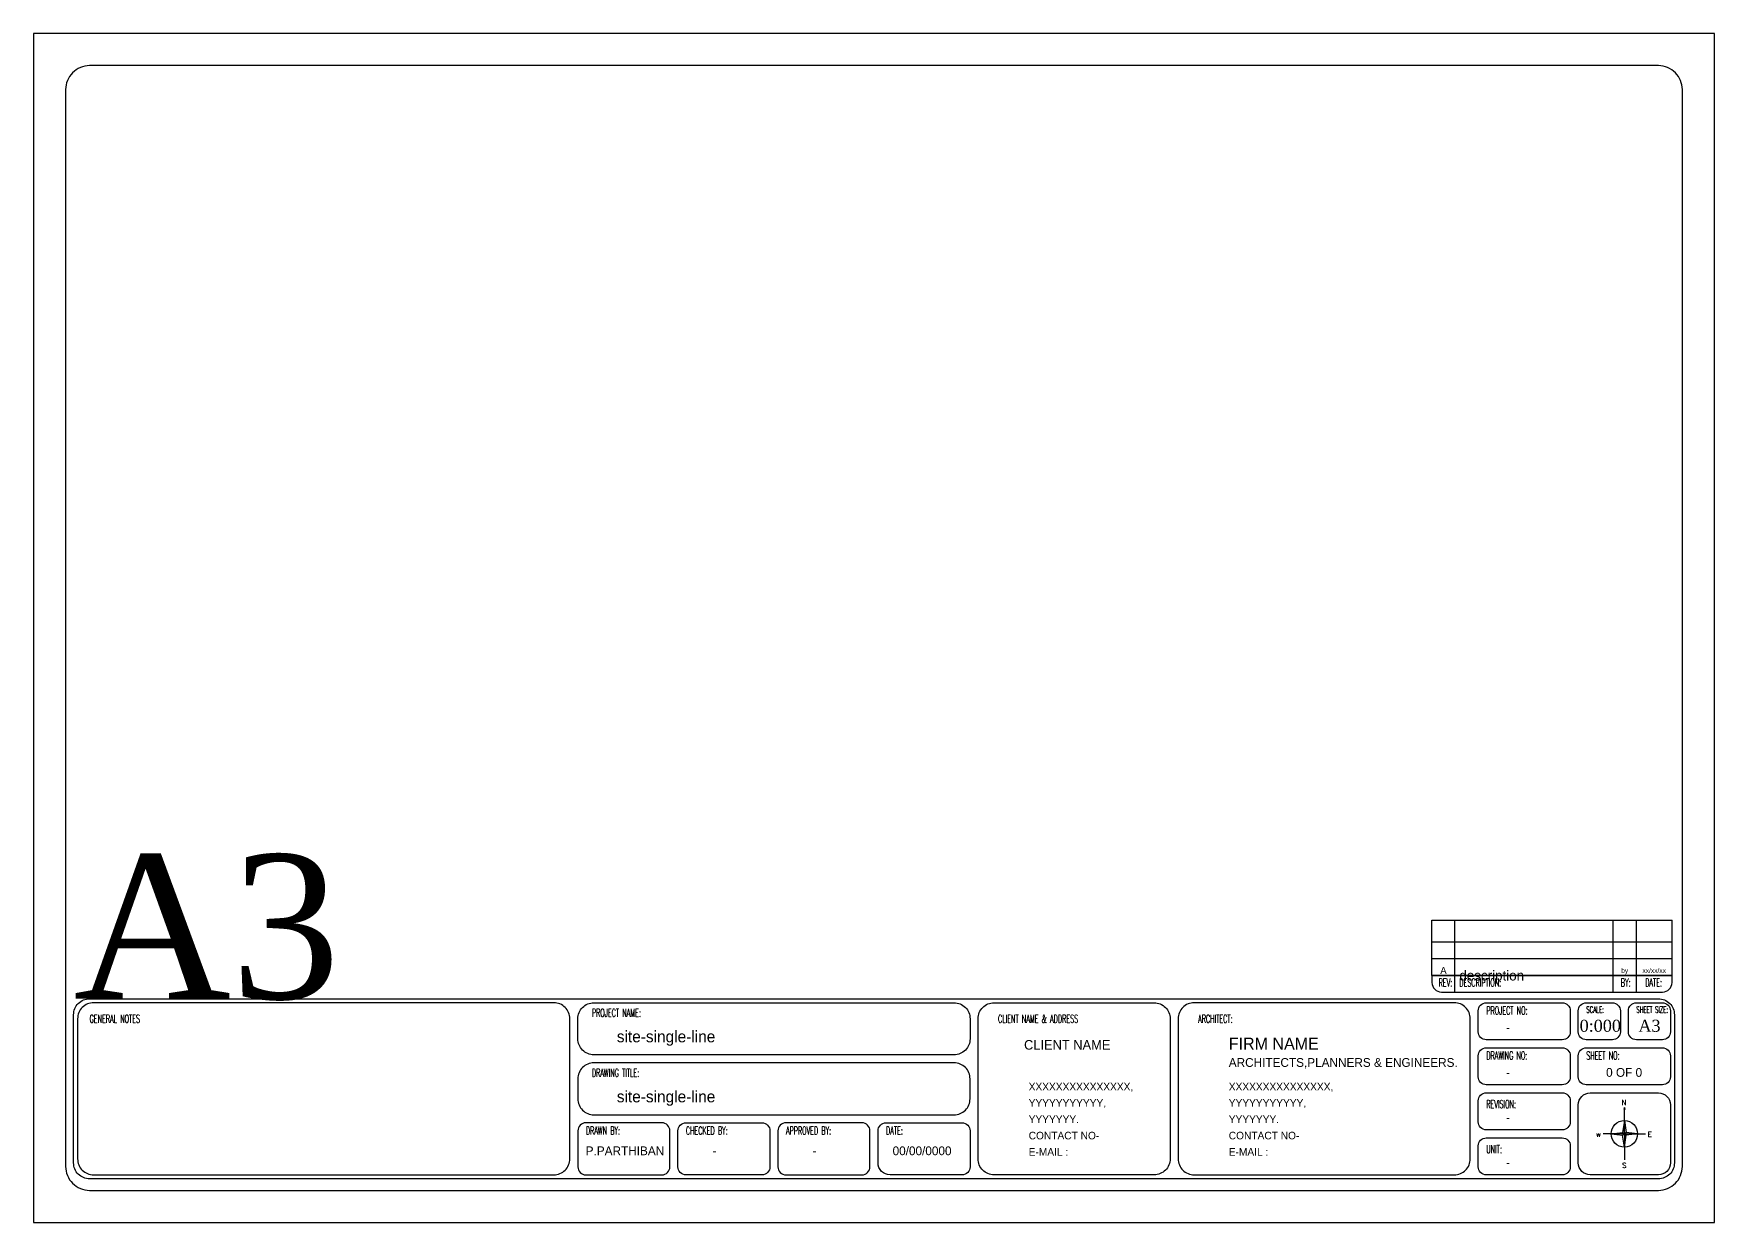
# Model space of a CAD drawing. Header units: millimetres. Extents: x 120 to 8770, y -9 to 2034.
# Drawn here: x 3102.3 to 3522.2, y -8.7 to 288.3 of the extents above; entities that cross this region are included whole.
import ezdxf
from ezdxf.enums import TextEntityAlignment as Align

# ---------------------------------------------------------------- set-up
doc = ezdxf.new("R2018")
doc.units = ezdxf.units.MM
doc.header["$MEASUREMENT"] = 0
for name, color, linetype in [('FENCE', 7, 'Continuous'), ('POWER', 40, 'Continuous'), ('TEXT', 4, 'Continuous')]:
    doc.layers.add(name, color=color, linetype=linetype)
doc.styles.add('romans', font='romans.shx', dxfattribs={"width": 0.5, "height": 8})
doc.styles.add('RT', font='romant.shx')
doc.styles.add('TNR', font='times.ttf')
doc.styles.add('YS TEXT', font='GOTHIC.TTF')

# ---------------------------------------------------------------- blocks, each defined once
blk = doc.blocks.new('A$C6670421E')
at = {"layer": 'FENCE', "linetype": 'Continuous'}
h = blk.add_hatch(color=256, dxfattribs=at)
h.paths.add_polyline_path([(934, 1023), (878, 1068), (878, 652)])
h.paths.add_polyline_path([(1294, 1068), (934, 1114), (878, 1068)])
h.paths.add_polyline_path([(878, 1484), (821, 1114), (878, 1068)])
h.paths.add_polyline_path([(821, 1023), (878, 1068), (462, 1068)])
at = {"layer": 'FENCE'}
for p, q in [((878, 1068), (878, 652)), ((878, 652), (878, 247))]:
    blk.add_line(p, q, dxfattribs=at)
blk.add_circle((878, 1068), 416, dxfattribs=at)
at = {"layer": 'POWER'}
for p, q in [((878, 1890), (860, 1836)), ((878, 1484), (878, 1890)), ((878, 1890), (896, 1836)), ((462, 1068), (215, 1068)), ((462, 1068), (215, 1068)), ((462, 1068), (821, 1114)), ((462, 1068), (821, 1023)), ((878, 1068), (462, 1068)), ((878, 1484), (821, 1114)), ((821, 1114), (878, 1068)), ((821, 1023), (878, 1068)), ((878, 1484), (934, 1114)), ((878, 1068), (878, 1484)), ((934, 1114), (878, 1068)), ((878, 1068), (1294, 1068)), ((934, 1023), (878, 1068)), ((1294, 1068), (934, 1114)), ((1294, 1068), (934, 1023)), ((1294, 1068), (1541, 1068)), ((1294, 1068), (1541, 1068))]:
    blk.add_line(p, q, dxfattribs=at)
at = {"layer": 'TEXT'}
for q in [(821, 1023), (934, 1023)]:
    blk.add_line((878, 652), q, dxfattribs=at)
at = {"layer": 'TEXT', "style": 'RT'}
for s, p in [('N', (797, 1972)), ('w', (-7, 977)), ('E', (1610, 977)), ('S', (809, 0))]:
    blk.add_text(s, height=158, dxfattribs=at).set_placement(p)
blk = doc.blocks.new('A3L1')
for p, q in [((349.42, 75.48), (409.42, 75.48)), ((349.42, 65.9), (349.42, 75.48)), ((349.42, 75.48), (409.42, 75.48)), ((355.18, 65.9), (355.18, 75.48)), ((394.67, 65.9), (394.67, 75.48)), ((400.5, 65.9), (400.5, 75.48)), ((409.42, 65.9), (409.42, 75.48)), ((349.42, 70.11), (409.42, 70.11)), ((349.42, 65.9), (409.42, 65.9)), ((349.42, 61.7), (349.42, 65.9)), ((349.42, 65.9), (409.42, 65.9)), ((355.18, 61.7), (355.18, 65.9)), ((394.67, 61.7), (394.67, 65.9)), ((400.5, 61.7), (400.5, 65.9)), ((409.42, 61.7), (409.42, 65.9)), ((349.42, 61.7), (409.42, 61.7))]:
    blk.add_line(p, q)
at = {"linetype": 'Continuous'}
for p, q in [((409.42, 61.7), (349.42, 61.7)), ((349.42, 61.7), (349.42, 59.94)), ((355.18, 57.54), (355.18, 61.7)), ((394.67, 57.54), (394.67, 61.7)), ((400.5, 57.54), (400.5, 61.7)), ((409.42, 59.94), (409.42, 61.7)), ((351.82, 57.54), (407.02, 57.54))]:
    blk.add_line(p, q, dxfattribs=at)
blk.add_lwpolyline([(0, 0), (420, 0), (420, 297), (0, 297)], close=True)
for points in [[(14, 8), (406, 8, 0.414214), (412, 14), (412, 283, 0.414214), (406, 289), (14, 289, 0.414214), (8, 283), (8, 14, 0.414214)], [(14, 55.87), (406, 55.87, -0.414214), (410, 51.87), (410, 14.87, -0.414214), (406, 10.87), (14, 10.87, -0.414214), (10, 14.87), (10, 51.87, -0.414214)], [(15, 11.87), (130, 11.87, 0.414214), (134, 15.87), (134, 50.87, 0.414214), (130, 54.87), (15, 54.87, 0.414214), (11, 50.87), (11, 15.87, 0.414214)], [(140, 54.87), (230, 54.87, -0.414214), (234, 50.87), (234, 45.87, -0.414214), (230, 41.87), (140, 41.87, -0.414214), (136, 45.87), (136, 50.87, -0.414214)], [(240, 54.87), (280, 54.87, -0.414214), (284, 50.87), (284, 15.87, -0.414214), (280, 11.87), (240, 11.87, -0.414214), (236, 15.87), (236, 50.87, -0.414214)], [(290, 11.87), (355, 11.87, 0.414214), (359, 15.87), (359, 50.87, 0.414214), (355, 54.87), (290, 54.87, 0.414214), (286, 50.87), (286, 15.87, 0.414214)], [(363, 54.87), (382, 54.87, -0.414214), (384, 52.87), (384, 47.62, -0.414214), (382, 45.62), (363, 45.62, -0.414214), (361, 47.62), (361, 52.87, -0.414214)], [(388, 54.87), (394.5, 54.87, -0.414214), (396.5, 52.87), (396.5, 47.62, -0.414214), (394.5, 45.62), (388, 45.62, -0.414214), (386, 47.62), (386, 52.87, -0.414214)], [(400.5, 54.87), (407, 54.87, -0.414214), (409, 52.87), (409, 47.62, -0.414214), (407, 45.62), (400.5, 45.62, -0.414214), (398.5, 47.62), (398.5, 52.87, -0.414214)], [(363, 43.62), (382, 43.62, -0.414214), (384, 41.62), (384, 36.37, -0.414214), (382, 34.37), (363, 34.37, -0.414214), (361, 36.37), (361, 41.62, -0.414214)], [(388, 43.62), (407, 43.62, -0.414214), (409, 41.62), (409, 36.37, -0.414214), (407, 34.37), (388, 34.37, -0.414214), (386, 36.37), (386, 41.62, -0.414214)], [(230, 39.87), (140, 39.87, 0.414214), (136, 35.87), (136, 30.87, 0.414214), (140, 26.87), (230, 26.87, 0.414214), (234, 30.87), (234, 35.87, 0.414214)], [(363, 32.37), (382, 32.37, -0.414214), (384, 30.37), (384, 25.12, -0.414214), (382, 23.12), (363, 23.12, -0.414214), (361, 25.12), (361, 30.37, -0.414214)], [(389, 32.37), (406, 32.37, -0.414214), (409, 29.37), (409, 14.87, -0.414214), (406, 11.87), (389, 11.87, -0.414214), (386, 14.87), (386, 29.37, -0.414214)], [(138, 11.87), (157, 11.87, 0.414214), (159, 13.87), (159, 22.87, 0.414214), (157, 24.87), (138, 24.87, 0.414214), (136, 22.87), (136, 13.87, 0.414214)], [(163, 24.87), (182, 24.87, -0.414214), (184, 22.87), (184, 13.87, -0.414214), (182, 11.87), (163, 11.87, -0.414214), (161, 13.87), (161, 22.87, -0.414214)], [(188, 11.87), (207, 11.87, 0.414214), (209, 13.87), (209, 22.87, 0.414214), (207, 24.87), (188, 24.87, 0.414214), (186, 22.87), (186, 13.87, 0.414214)], [(213, 24.87), (232, 24.87, -0.414214), (234, 22.87), (234, 13.87, -0.414214), (232, 11.87), (214, 11.87, -0.414214), (211, 14.87), (211, 22.87, -0.414214)], [(363, 21.12), (382, 21.12, -0.414214), (384, 19.12), (384, 13.87, -0.414214), (382, 11.87), (363, 11.87, -0.414214), (361, 13.87), (361, 19.12, -0.414214)]]:
    blk.add_lwpolyline(points, format="xyb", close=True)
for centre, start, end in [((351.82, 59.94), 180, 270), ((407.02, 59.94), 270, 0)]:
    blk.add_arc(centre, 2.4, start, end, dxfattribs=at)
at = {"xscale": 0.007961704189749293, "yscale": 0.007961704189749293, "zscale": 0.007961704189749293}
blk.add_blockref('A$C6670421E', (390.51, 13.62), dxfattribs=at)
for s, height, style, p in [('A3', 36.065, 'TNR', (10, 55.87)), ('0:000', 3, 'TNR', (386.33, 47.62)), ('A3', 3, 'TNR', (401.02, 47.62)), ('-', 2.2, 'YS TEXT', (367.95, 47.62)), ('CLIENT NAME', 2.4, 'YS TEXT', (247.5, 43.16)), ('FIRM NAME', 3, 'YS TEXT', (298.65, 43.16)), ('ARCHITECTS,PLANNERS & ENGINEERS.', 2.2, 'YS TEXT', (298.65, 38.85)), ('0 OF 0', 2.2, 'YS TEXT', (392.95, 36.37)), ('XXXXXXXXXXXXXXX,', 1.9, 'YS TEXT', (248.65, 32.97)), ('XXXXXXXXXXXXXXX,', 1.9, 'YS TEXT', (298.65, 32.97)), ('-', 2.2, 'YS TEXT', (367.95, 36.37)), ('YYYYYYYYYYY,', 1.9, 'YS TEXT', (248.65, 28.89)), ('YYYYYYYYYYY,', 1.9, 'YS TEXT', (298.65, 28.89)), ('YYYYYYY.', 1.9, 'YS TEXT', (248.65, 24.82)), ('YYYYYYY.', 1.9, 'YS TEXT', (298.65, 24.82)), ('-', 2.2, 'YS TEXT', (367.95, 25.12)), ('CONTACT NO-', 1.9, 'YS TEXT', (248.65, 20.74)), ('CONTACT NO-', 1.9, 'YS TEXT', (298.65, 20.74)), ('P.PARTHIBAN', 2.2, 'YS TEXT', (137.96, 16.78)), ('-', 2.2, 'YS TEXT', (169.64, 16.78)), ('-', 2.2, 'YS TEXT', (194.64, 16.78)), ('00/00/0000', 2.2, 'YS TEXT', (214.65, 16.78)), ('E-MAIL : ', 1.9, 'YS TEXT', (248.65, 16.66)), ('E-MAIL : ', 1.9, 'YS TEXT', (298.65, 16.66)), ('-', 2.2, 'YS TEXT', (367.95, 13.87))]:
    blk.add_text(s, height=height, dxfattribs=dict(style=style)).set_placement(p)
at = {"style": 'romans', "width": 0.5}
for s, height, p in [('REV:', 2, (351.1, 58.91)), ('DESCRIPTION:', 2, (356.27, 58.91)), ('BY:', 2, (396.61, 58.91)), ('DATE:', 2, (402.72, 58.91)), ('GENERAL NOTES', 2, (14, 49.87)), ('PROJECT NAME:', 2, (139.5, 51.37)), ('CLIENT NAME & ADDRESS', 2, (241, 49.87)), ('ARCHITECT:', 2, (291, 49.87)), ('PROJECT NO:', 2, (363, 51.93)), ('SCALE:', 1.6, (388, 52.37)), ('SHEET SIZE:', 1.6, (400.5, 52.37)), ('DRAWING NO:', 2, (363, 40.68)), ('SHEET NO:', 2, (388, 40.68)), ('DRAWING TITLE:', 2, (139.5, 36.37)), ('REVISION:', 2, (363, 28.56)), ('DRAWN BY:', 2, (138, 21.92)), ('CHECKED BY:', 2, (163, 21.92)), ('APPROVED BY:', 2, (188, 21.92)), ('DATE:', 2, (213, 21.92)), ('UNIT:', 2, (363, 17.31))]:
    blk.add_text(s, height=height, dxfattribs=at).set_placement(p)
at = {"style": 'YS TEXT'}
for tag, height, p in [('rev', 1.8, (352.3, 63.8)), ('by', 1.2, (397.58, 63.8)), ('date', 1.2, (404.96, 63.8))]:
    blk.add_attdef(tag, text='', height=height, dxfattribs=at).set_placement(p, align=Align.MIDDLE_CENTER)
at = {"lineweight": 30, "flags": 104}
blk.add_attdef('description', text='', height=1.65, dxfattribs=at).set_placement((356.28, 63.8), align=Align.MIDDLE_LEFT)
at = {"style": 'YS TEXT'}
for tag, p in [('PROJECT_TITLE', (145.73, 45.86)), ('DRAWING_TITLE', (145.73, 30.86))]:
    blk.add_attdef(tag, p, '', height=2.88, dxfattribs=at)

msp = doc.modelspace()

# ---------------------------------------------------------------- block references
ref = msp.add_blockref('A3L1', (3102.25, -8.66), dxfattribs=dict(xscale=0.999997416197115, yscale=0.999997416197115, zscale=0.999997416197115))
ref.add_attrib('SITE_PLAN', 'site-single-line', (3247.98, 21.33), dxfattribs={"height": 2.88, "style": 'YS TEXT'})
ref.add_attrib('PROPOSED_RESIDENCE_FOR_MR.ANDREW', 'site-single-line', (3247.98, 36.33), dxfattribs={"height": 2.88, "style": 'YS TEXT'})
ref.add_attrib('date', 'xx/xx/xx', dxfattribs={"height": 1.2, "style": 'YS TEXT'}).set_placement((3507.21, 54.27), align=Align.MIDDLE_CENTER)
ref.add_attrib('by', 'by', dxfattribs={"height": 1.2, "style": 'YS TEXT'}).set_placement((3499.83, 54.27), align=Align.MIDDLE_CENTER)
lines = msp.add_mtext('description', dxfattribs={"insert": (3458.53, 54.27), "char_height": 2.5, "attachment_point": 1})
ref.add_attrib('description', '', (3458.53, 54.27), dxfattribs={"flags": 104}).embed_mtext(lines)
ref.add_attrib('rev', 'A', dxfattribs={"height": 1.8, "style": 'YS TEXT'}).set_placement((3454.55, 54.27), align=Align.MIDDLE_CENTER)

doc.saveas('drawing.dxf')
